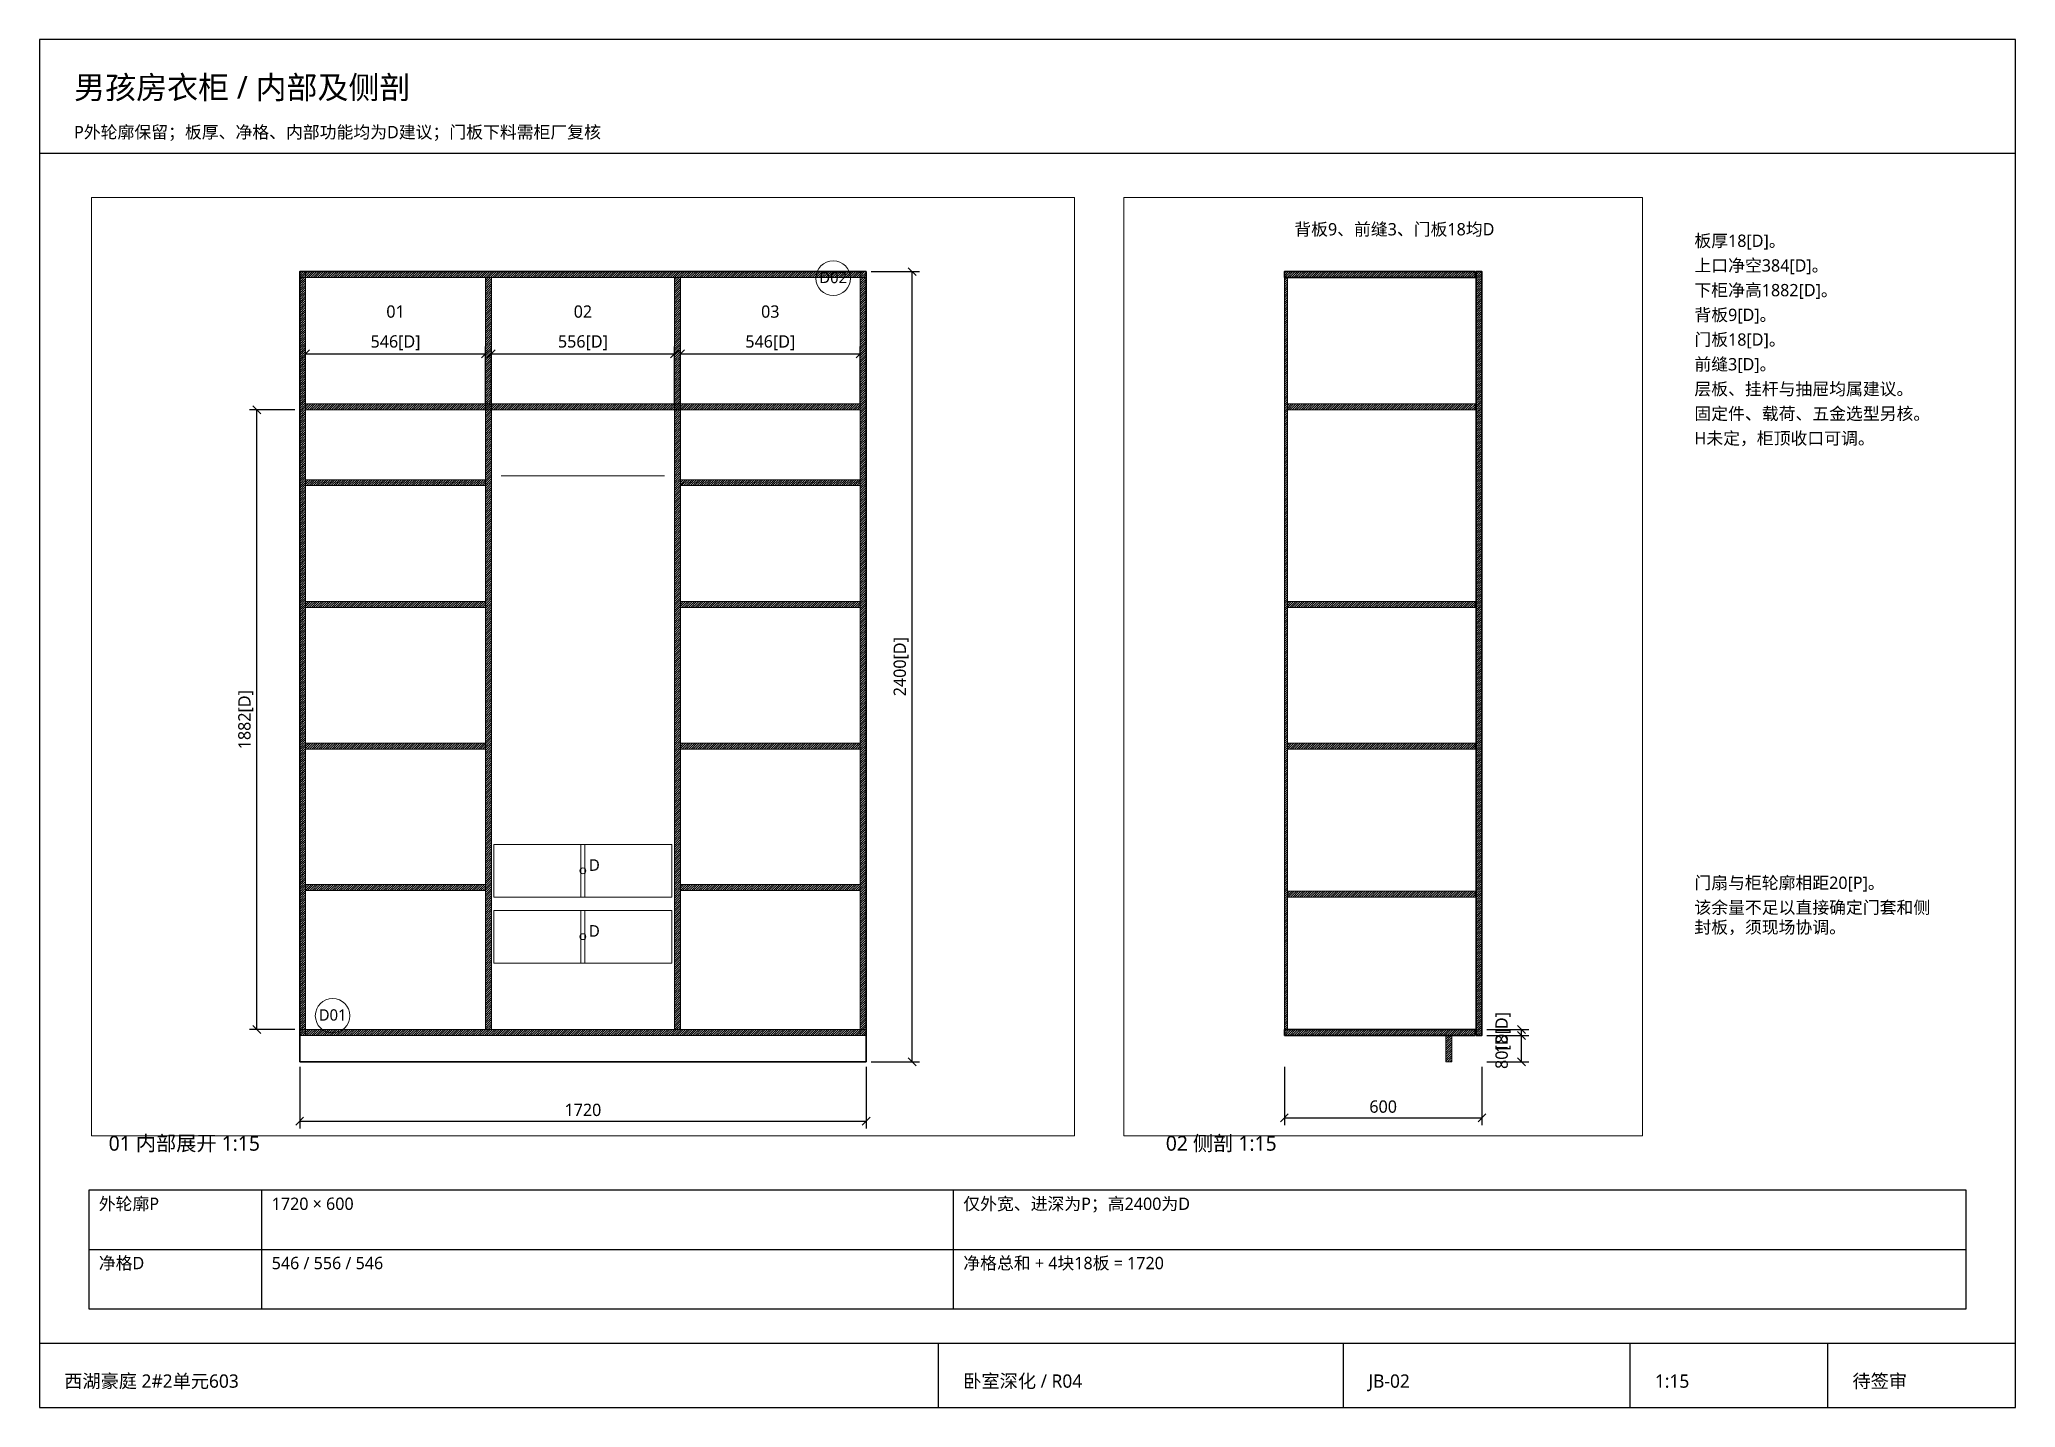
# Paper-space layout 'JB-02' of a CAD drawing. Header units: millimetres. Extents: x 10 to 410, y 10 to 287.
# The model-space entities are those that its viewports show. They can reach past a viewport. Long polylines and large blocks are cut down to what shows.
import ezdxf
from ezdxf.enums import TextEntityAlignment as Align

# ---------------------------------------------------------------- set-up
doc = ezdxf.new("R2010")
doc.units = ezdxf.units.MM
for name, color, linetype, lineweight in [('A-DETAIL', 7, 'Continuous', 18), ('A-DIM', 7, 'Continuous', 13), ('A-HATCH', 8, 'Continuous', 9), ('A-OUTLINE', 7, 'Continuous', 35), ('A-SYMBOL', 7, 'Continuous', 18), ('A-TEXT', 7, 'Continuous', 13), ('S-FRAME', 7, 'Continuous', 25), ('S-TEXT', 7, 'Continuous', 13)]:
    doc.layers.add(name, color=color, linetype=linetype, lineweight=lineweight)
doc.layers.add('S-VPORT', color=7, linetype='Continuous', lineweight=0, plot=False)
doc.styles.add('CN', font='NotoSansCJK-Regular.ttc')
doc.styles.add('OpenSansCondensed-Light', font='OpenSansCondensed-Light.ttf')
doc.dimstyles.new('EZDXF', dxfattribs={"dimtxt": 0.25, "dimasz": 0.175, "dimexe": 0.375, "dimexo": 0.125, "dimgap": 0.1, "dimtad": 1, "dimlfac": 100, "dimzin": 12, "dimdsep": 46, "dimtxsty": 'OpenSansCondensed-Light', "dimblk": 'ARCHTICK', "dimcen": 2.5, "dimazin": 3, "dimtfac": 0.5, "dimtmove": 2, "dimatfit": 3, "dimarcsym": 0})

# ---------------------------------------------------------------- blocks, each defined once
blk = doc.blocks.new('_ARCHTICK')
at = {"color": 0, "linetype": 'ByBlock', "const_width": 0.15}
blk.add_lwpolyline([(-0.5, -0.5), (0.5, 0.5)], dxfattribs=at)
blk = doc.blocks.new('HW-HANDLE')
blk.add_lwpolyline([(-6, -80), (6, -80), (6, 80), (-6, 80)], close=True)
blk.add_circle((0, 0), 9)
at = {"style": 'CN'}
blk.add_attdef('STATUS', (18, 0), '', height=35, dxfattribs=at)

msp = doc.modelspace()

# ---------------------------------------------------------------- hatches: boundary and pattern name
at = {"layer": 'A-HATCH'}
h = msp.add_hatch(dxfattribs=at)
h.set_pattern_fill('ANSI31', scale=1.5)
h.paths.add_polyline_path([(244000, 2382), (245720, 2382), (245720, 2400), (244000, 2400)])
h = msp.add_hatch(dxfattribs=at)
h.set_pattern_fill('ANSI31', scale=1.5)
h.paths.add_polyline_path([(244000, 80), (244018, 80), (244018, 2400), (244000, 2400)])
h = msp.add_hatch(dxfattribs=at)
h.set_pattern_fill('ANSI31', scale=1.5)
h.paths.add_polyline_path([(245702, 80), (245720, 80), (245720, 2400), (245702, 2400)])
h = msp.add_hatch(dxfattribs=at)
h.set_pattern_fill('ANSI31', scale=1.5)
h.paths.add_polyline_path([(250000, 2382), (250579, 2382), (250579, 2400), (250000, 2400)])
h = msp.add_hatch(dxfattribs=at)
h.set_pattern_fill('ANSI31', scale=1.5)
h.paths.add_polyline_path([(250582, 80), (250600, 80), (250600, 2400), (250582, 2400)])
h = msp.add_hatch(dxfattribs=at)
h.set_pattern_fill('ANSI31', scale=1.5)
h.paths.add_polyline_path([(244564, 98), (244582, 98), (244582, 2382), (244564, 2382)])
h = msp.add_hatch(dxfattribs=at)
h.set_pattern_fill('ANSI31', scale=1.5)
h.paths.add_polyline_path([(245138, 98), (245156, 98), (245156, 2382), (245138, 2382)])
h = msp.add_hatch(dxfattribs=at)
h.set_pattern_fill('ANSI31', scale=1.5)
h.paths.add_polyline_path([(250000, 98), (250009, 98), (250009, 2382), (250000, 2382)])
h = msp.add_hatch(dxfattribs=at)
h.set_pattern_fill('ANSI31', scale=1.5)
h.paths.add_polyline_path([(244018, 1980), (245702, 1980), (245702, 1998), (244018, 1998)])
h = msp.add_hatch(dxfattribs=at)
h.set_pattern_fill('ANSI31', scale=1.5)
h.paths.add_polyline_path([(250009, 1980), (250579, 1980), (250579, 1998), (250009, 1998)])
h = msp.add_hatch(dxfattribs=at)
h.set_pattern_fill('ANSI31', scale=1.5)
h.paths.add_polyline_path([(244018, 1750), (244564, 1750), (244564, 1768), (244018, 1768)])
h = msp.add_hatch(dxfattribs=at)
h.set_pattern_fill('ANSI31', scale=1.5)
h.paths.add_polyline_path([(245156, 1750), (245702, 1750), (245702, 1768), (245156, 1768)])
h = msp.add_hatch(dxfattribs=at)
h.set_pattern_fill('ANSI31', scale=1.5)
h.paths.add_polyline_path([(244018, 1380), (244564, 1380), (244564, 1398), (244018, 1398)])
h = msp.add_hatch(dxfattribs=at)
h.set_pattern_fill('ANSI31', scale=1.5)
h.paths.add_polyline_path([(245156, 1380), (245702, 1380), (245702, 1398), (245156, 1398)])
h = msp.add_hatch(dxfattribs=at)
h.set_pattern_fill('ANSI31', scale=1.5)
h.paths.add_polyline_path([(250009, 1380), (250579, 1380), (250579, 1398), (250009, 1398)])
h = msp.add_hatch(dxfattribs=at)
h.set_pattern_fill('ANSI31', scale=1.5)
h.paths.add_polyline_path([(244018, 950), (244564, 950), (244564, 968), (244018, 968)])
h = msp.add_hatch(dxfattribs=at)
h.set_pattern_fill('ANSI31', scale=1.5)
h.paths.add_polyline_path([(245156, 950), (245702, 950), (245702, 968), (245156, 968)])
h = msp.add_hatch(dxfattribs=at)
h.set_pattern_fill('ANSI31', scale=1.5)
h.paths.add_polyline_path([(250009, 950), (250579, 950), (250579, 968), (250009, 968)])
h = msp.add_hatch(dxfattribs=at)
h.set_pattern_fill('ANSI31', scale=1.5)
h.paths.add_polyline_path([(244018, 520), (244564, 520), (244564, 538), (244018, 538)])
h = msp.add_hatch(dxfattribs=at)
h.set_pattern_fill('ANSI31', scale=1.5)
h.paths.add_polyline_path([(245156, 520), (245702, 520), (245702, 538), (245156, 538)])
h = msp.add_hatch(dxfattribs=at)
h.set_pattern_fill('ANSI31', scale=1.5)
h.paths.add_polyline_path([(250009, 500), (250579, 500), (250579, 518), (250009, 518)])
h = msp.add_hatch(dxfattribs=at)
h.set_pattern_fill('ANSI31', scale=1.5)
h.paths.add_polyline_path([(244000, 80), (245720, 80), (245720, 98), (244000, 98)])
h = msp.add_hatch(dxfattribs=at)
h.set_pattern_fill('ANSI31', scale=1.5)
h.paths.add_polyline_path([(250000, 80), (250579, 80), (250579, 98), (250000, 98)])
h = msp.add_hatch(dxfattribs=at)
h.set_pattern_fill('ANSI31', scale=1.5)
h.paths.add_polyline_path([(250490, 0), (250508, 0), (250508, 80), (250490, 80)])

# ---------------------------------------------------------------- linework, layer by layer
at = {"layer": 'A-DETAIL'}
for points in [[(244000, 2382), (245720, 2382), (245720, 2400), (244000, 2400)], [(244000, 80), (244018, 80), (244018, 2400), (244000, 2400)], [(245702, 80), (245720, 80), (245720, 2400), (245702, 2400)], [(244564, 98), (244582, 98), (244582, 2382), (244564, 2382)], [(245138, 98), (245156, 98), (245156, 2382), (245138, 2382)], [(250000, 98), (250009, 98), (250009, 2382), (250000, 2382)], [(244018, 1980), (245702, 1980), (245702, 1998), (244018, 1998)], [(250009, 1980), (250579, 1980), (250579, 1998), (250009, 1998)], [(244018, 1750), (244564, 1750), (244564, 1768), (244018, 1768)], [(245156, 1750), (245702, 1750), (245702, 1768), (245156, 1768)], [(244018, 1380), (244564, 1380), (244564, 1398), (244018, 1398)], [(245156, 1380), (245702, 1380), (245702, 1398), (245156, 1398)], [(250009, 1380), (250579, 1380), (250579, 1398), (250009, 1398)], [(244018, 950), (244564, 950), (244564, 968), (244018, 968)], [(245156, 950), (245702, 950), (245702, 968), (245156, 968)], [(250009, 950), (250579, 950), (250579, 968), (250009, 968)], [(244590, 500), (245130, 500), (245130, 660), (244590, 660)], [(244018, 520), (244564, 520), (244564, 538), (244018, 538)], [(245156, 520), (245702, 520), (245702, 538), (245156, 538)], [(250009, 500), (250579, 500), (250579, 518), (250009, 518)], [(244590, 300), (245130, 300), (245130, 460), (244590, 460)], [(244000, 80), (245720, 80), (245720, 98), (244000, 98)], [(250490, 0), (250508, 0), (250508, 80), (250490, 80)]]:
    msp.add_lwpolyline(points, close=True, dxfattribs=at)
at = {"layer": 'A-OUTLINE'}
for points in [[(244000, 0), (245720, 0), (245720, 2400), (244000, 2400)], [(250000, 2382), (250579, 2382), (250579, 2400), (250000, 2400)], [(250582, 80), (250600, 80), (250600, 2400), (250582, 2400)], [(250000, 80), (250579, 80), (250579, 98), (250000, 98)]]:
    msp.add_lwpolyline(points, close=True, dxfattribs=at)
at = {"layer": 'A-SYMBOL'}
msp.add_line((244612, 1780), (245108, 1780), dxfattribs=at)
for centre in [(245620, 2380), (244100, 140)]:
    msp.add_circle(centre, 52.5, dxfattribs=at)

# ---------------------------------------------------------------- block references
for p in [(244860, 580), (244860, 380)]:
    msp.add_blockref('HW-HANDLE', p, dxfattribs=at).add_auto_attribs({'STATUS': 'D'})

# ---------------------------------------------------------------- texts
at = {"layer": 'A-SYMBOL', "style": 'CN'}
for s, p in [('D02', (245620, 2365)), ('D01', (244100, 125))]:
    msp.add_text(s, height=34.5, dxfattribs=at).set_placement(p, align=Align.CENTER)
at = {"layer": 'A-TEXT', "style": 'CN'}
msp.add_text('背板9、前缝3、门板18均D', height=37.5, dxfattribs=at).set_placement((250030, 2510))
for s, p in [('01', (244291, 2260)), ('02', (244860, 2260)), ('03', (245429, 2260))]:
    msp.add_text(s, height=37.5, dxfattribs=at).set_placement(p, align=Align.CENTER)

# ---------------------------------------------------------------- dimensions: what is measured, and where the dimension line sits
at = {"layer": 'A-DIM'}
for base, p1, p2 in [((245860, 0), (245720, 0), (245720, 2400)), ((243870, 98), (244000, 98), (244000, 1980)), ((250720, 80), (250600, 80), (250600, 98)), ((250720, 0), (250600, 0), (250600, 80))]:
    msp.add_linear_dim(base=base, p1=p1, p2=p2, angle=90, dimstyle='EZDXF', override={"dimscale": 15, "dimtxt": 2.5, "dimasz": 2, "dimexe": 1.5, "dimexo": 1, "dimgap": 1, "dimtad": 1, "dimdec": 0, "dimlfac": 1, "dimzin": 8, "dimpost": '<>[D]', "dimtxsty": 'CN', "dimtsz": 0.8, "dimclrd": 0, "dimclre": 0, "dimclrt": 0}, dxfattribs=at).render()
for base, p1, p2, override in [((244018, 2150), (244018, 1980), (244564, 1980), {"dimscale": 15, "dimtxt": 2.5, "dimasz": 2, "dimexe": 1.5, "dimexo": 1, "dimgap": 1, "dimtad": 1, "dimdec": 0, "dimlfac": 1, "dimzin": 8, "dimpost": '<>[D]', "dimtxsty": 'CN', "dimtsz": 0.8, "dimclrd": 0, "dimclre": 0, "dimclrt": 0}), ((244582, 2150), (244582, 1980), (245138, 1980), {"dimscale": 15, "dimtxt": 2.5, "dimasz": 2, "dimexe": 1.5, "dimexo": 1, "dimgap": 1, "dimtad": 1, "dimdec": 0, "dimlfac": 1, "dimzin": 8, "dimpost": '<>[D]', "dimtxsty": 'CN', "dimtsz": 0.8, "dimclrd": 0, "dimclre": 0, "dimclrt": 0}), ((245156, 2150), (245156, 1980), (245702, 1980), {"dimscale": 15, "dimtxt": 2.5, "dimasz": 2, "dimexe": 1.5, "dimexo": 1, "dimgap": 1, "dimtad": 1, "dimdec": 0, "dimlfac": 1, "dimzin": 8, "dimpost": '<>[D]', "dimtxsty": 'CN', "dimtsz": 0.8, "dimclrd": 0, "dimclre": 0, "dimclrt": 0}), ((244000, -180), (244000, 0), (245720, 0), {"dimscale": 15, "dimtxt": 2.5, "dimasz": 2, "dimexe": 1.5, "dimexo": 1, "dimgap": 1, "dimtad": 1, "dimdec": 0, "dimlfac": 1, "dimzin": 8, "dimpost": '', "dimtxsty": 'CN', "dimtsz": 0.8, "dimclrd": 0, "dimclre": 0, "dimclrt": 0}), ((250000, -170), (250000, 0), (250600, 0), {"dimscale": 15, "dimtxt": 2.5, "dimasz": 2, "dimexe": 1.5, "dimexo": 1, "dimgap": 1, "dimtad": 1, "dimdec": 0, "dimlfac": 1, "dimzin": 8, "dimpost": '', "dimtxsty": 'CN', "dimtsz": 0.8, "dimclrd": 0, "dimclre": 0, "dimclrt": 0})]:
    msp.add_linear_dim(base=base, p1=p1, p2=p2, dimstyle='EZDXF', override=override, dxfattribs=at).render()

psp = doc.layouts.new('JB-02')

# ---------------------------------------------------------------- linework, layer by layer
at = {"layer": 'S-FRAME'}
for p, q in [((10, 264), (410, 264)), ((55, 30), (55, 54)), ((195, 30), (195, 54)), ((20, 42), (400, 42)), ((10, 23), (410, 23)), ((192, 10), (192, 23)), ((274, 10), (274, 23)), ((332, 10), (332, 23)), ((372, 10), (372, 23))]:
    psp.add_line(p, q, dxfattribs=at)
for points in [[(10, 10), (410, 10), (410, 287), (10, 287)], [(20, 30), (400, 30), (400, 54), (20, 54)]]:
    psp.add_lwpolyline(points, close=True, dxfattribs=at)

# ---------------------------------------------------------------- texts
at = {"layer": 'S-TEXT', "style": 'CN'}
for s, height, p in [('男孩房衣柜 / 内部及侧剖', 4.6, (17, 275)), ('P外轮廓保留；板厚、净格、内部功能均为D建议；门板下料需柜厂复核', 2.5, (17, 267)), ('板厚18[D]。', 2.5, (345, 245)), ('上口净空384[D]。', 2.5, (345, 240)), ('下柜净高1882[D]。', 2.5, (345, 235)), ('背板9[D]。', 2.5, (345, 230)), ('门板18[D]。', 2.5, (345, 225)), ('前缝3[D]。', 2.5, (345, 220)), ('层板、挂杆与抽屉均属建议。', 2.5, (345, 215)), ('固定件、载荷、五金选型另核。', 2.5, (345, 210)), ('H未定，柜顶收口可调。', 2.5, (345, 205)), ('门扇与柜轮廓相距20[P]。', 2.5, (345, 115)), ('该余量不足以直接确定门套和侧', 2.5, (345, 110)), ('封板，须现场协调。', 2.5, (345, 106)), ('01 内部展开 1:15', 3, (24, 62)), ('02 侧剖 1:15', 3, (238, 62)), ('外轮廓P', 2.5, (22, 50)), ('1720 × 600', 2.5, (57, 50)), ('仅外宽、进深为P；高2400为D', 2.5, (197, 50)), ('净格D', 2.5, (22, 38)), ('546 / 556 / 546', 2.5, (57, 38)), ('净格总和 + 4块18板 = 1720', 2.5, (197, 38)), ('西湖豪庭 2#2单元603', 2.7, (15, 14)), ('卧室深化 / R04', 2.7, (197, 14)), ('JB-02', 2.7, (279, 14)), ('1:15', 2.7, (337, 14)), ('待签审', 2.7, (377, 14))]:
    psp.add_text(s, height=height, dxfattribs=at).set_placement(p)

# ---------------------------------------------------------------- viewports
at = {"layer": 'S-VPORT'}
psp.add_viewport(center=(120, 160), size=(199, 190), view_center_point=(244860, 1200), view_height=2850, dxfattribs=at)
psp.add_viewport(center=(282, 160), size=(105, 190), view_center_point=(250300, 1200), view_height=2850, status=3, dxfattribs=at)

doc.saveas('drawing.dxf')
